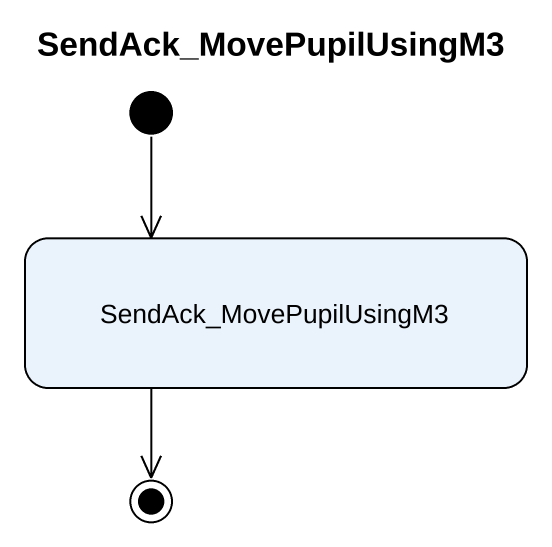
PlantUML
@startuml
title SendAck_MovePupilUsingM3
hide empty description
state SendAck_MovePupilUsingM3
[*] --> SendAck_MovePupilUsingM3
SendAck_MovePupilUsingM3 --> [*]
@enduml
